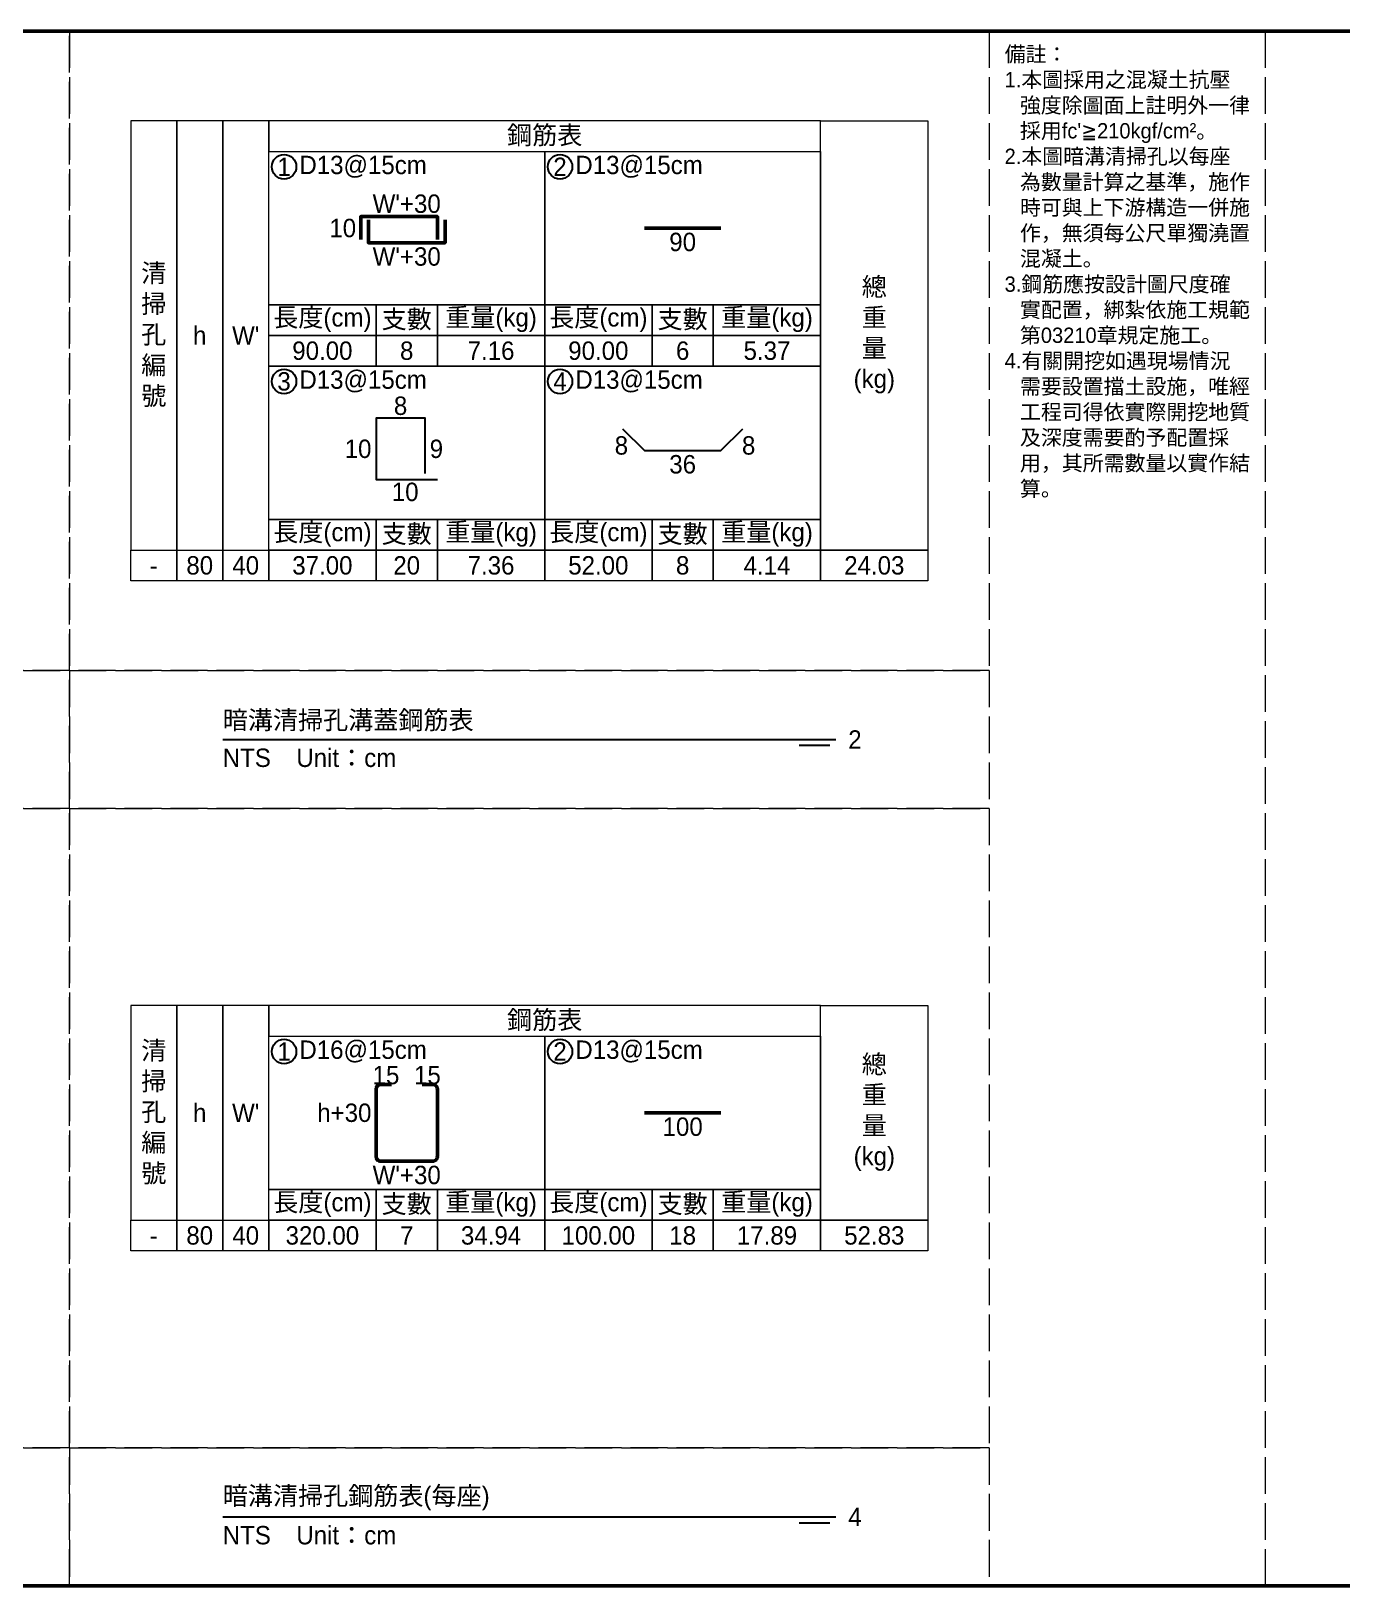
# Model space of a CAD drawing. Extents: x -7340 to 3675, y -3342 to 777.
# Drawn here: x -1282 to -855, y -2021 to -1514 of the extents above; entities that cross this region are included whole.
import ezdxf

# ---------------------------------------------------------------- set-up
doc = ezdxf.new("R2010")
doc.units = 0
doc.header["$MEASUREMENT"] = 0
doc.linetypes.add('ACAD_ISO02W100', pattern=[15, 12, -3])
for name, color, linetype, lineweight in [('一、1.基本-圖框', 7, 'Continuous', 20), ('一、3.基本-變更', 1, 'Continuous', 50), ('二、5.繪圖-鋼筋', 60, 'Continuous', 50)]:
    doc.layers.add(name, color=color, linetype=linetype, lineweight=lineweight)
doc.layers.add('一、4.基本-隱藏', color=9, linetype='ACAD_ISO02W100', lineweight=20, plot=False)
doc.layers.add('三、1.文字-說明文字', color=2, linetype='Continuous')
doc.layers.add('三、3.文字-註解文字', color=2, linetype='Continuous')
doc.styles.add('次圖名(詳圖)', font='MS PGothic.ttf', dxfattribs={"height": 6})
doc.styles.add('註解文字(詳圖)', font='MS PGothic.ttf', dxfattribs={"height": 5})

msp = doc.modelspace()

# ---------------------------------------------------------------- linework, layer by layer
at = {"layer": '一、1.基本-圖框'}
for points in [[(-1250, -1683.25), (-1235, -1683.25), (-1235, -1543.25), (-1250, -1543.25)], [(-1235, -1683.25), (-1220, -1683.25), (-1220, -1543.25), (-1235, -1543.25)], [(-1220, -1683.25), (-1205, -1683.25), (-1205, -1543.25), (-1220, -1543.25)], [(-1205, -1553.25), (-1025, -1553.25), (-1025, -1543.25), (-1205, -1543.25)], [(-990, -1683.25), (-1025, -1683.25), (-1025, -1543.25), (-990, -1543.25)], [(-1205, -1553.25), (-1115, -1553.25), (-1115, -1603.25), (-1205, -1603.25)], [(-1115, -1553.25), (-1025, -1553.25), (-1025, -1603.25), (-1115, -1603.25)], [(-1205, -1603.25), (-1170, -1603.25), (-1170, -1613.25), (-1205, -1613.25)], [(-1170, -1603.25), (-1150, -1603.25), (-1150, -1613.25), (-1170, -1613.25)], [(-1150, -1603.25), (-1115, -1603.25), (-1115, -1613.25), (-1150, -1613.25)], [(-1115, -1603.25), (-1080, -1603.25), (-1080, -1613.25), (-1115, -1613.25)], [(-1080, -1603.25), (-1060, -1603.25), (-1060, -1613.25), (-1080, -1613.25)], [(-1060, -1603.25), (-1025, -1603.25), (-1025, -1613.25), (-1060, -1613.25)], [(-1205, -1613.25), (-1170, -1613.25), (-1170, -1623.25), (-1205, -1623.25)], [(-1170, -1613.25), (-1150, -1613.25), (-1150, -1623.25), (-1170, -1623.25)], [(-1150, -1613.25), (-1115, -1613.25), (-1115, -1623.25), (-1150, -1623.25)], [(-1115, -1613.25), (-1080, -1613.25), (-1080, -1623.25), (-1115, -1623.25)], [(-1080, -1613.25), (-1060, -1613.25), (-1060, -1623.25), (-1080, -1623.25)], [(-1060, -1613.25), (-1025, -1613.25), (-1025, -1623.25), (-1060, -1623.25)], [(-1205, -1623.25), (-1115, -1623.25), (-1115, -1673.25), (-1205, -1673.25)], [(-1115, -1623.25), (-1025, -1623.25), (-1025, -1673.25), (-1115, -1673.25)], [(-1205, -1673.25), (-1170, -1673.25), (-1170, -1683.25), (-1205, -1683.25)], [(-1170, -1673.25), (-1150, -1673.25), (-1150, -1683.25), (-1170, -1683.25)], [(-1150, -1673.25), (-1115, -1673.25), (-1115, -1683.25), (-1150, -1683.25)], [(-1115, -1673.25), (-1080, -1673.25), (-1080, -1683.25), (-1115, -1683.25)], [(-1080, -1673.25), (-1060, -1673.25), (-1060, -1683.25), (-1080, -1683.25)], [(-1060, -1673.25), (-1025, -1673.25), (-1025, -1683.25), (-1060, -1683.25)], [(-1250, -1683.25), (-1235, -1683.25), (-1235, -1693.25), (-1250, -1693.25)], [(-1235, -1683.25), (-1220, -1683.25), (-1220, -1693.25), (-1235, -1693.25)], [(-1220, -1683.25), (-1205, -1683.25), (-1205, -1693.25), (-1220, -1693.25)], [(-1205, -1683.25), (-1170, -1683.25), (-1170, -1693.25), (-1205, -1693.25)], [(-1170, -1683.25), (-1150, -1683.25), (-1150, -1693.25), (-1170, -1693.25)], [(-1150, -1683.25), (-1115, -1683.25), (-1115, -1693.25), (-1150, -1693.25)], [(-1115, -1683.25), (-1080, -1683.25), (-1080, -1693.25), (-1115, -1693.25)], [(-1080, -1683.25), (-1060, -1683.25), (-1060, -1693.25), (-1080, -1693.25)], [(-1060, -1683.25), (-1025, -1683.25), (-1025, -1693.25), (-1060, -1693.25)], [(-1025, -1683.25), (-990, -1683.25), (-990, -1693.25), (-1025, -1693.25)], [(-1250, -1901.75), (-1235, -1901.75), (-1235, -1831.75), (-1250, -1831.75)], [(-1235, -1901.75), (-1220, -1901.75), (-1220, -1831.75), (-1235, -1831.75)], [(-1220, -1901.75), (-1205, -1901.75), (-1205, -1831.75), (-1220, -1831.75)], [(-1205, -1841.75), (-1025, -1841.75), (-1025, -1831.75), (-1205, -1831.75)], [(-990, -1901.75), (-1025, -1901.75), (-1025, -1831.75), (-990, -1831.75)], [(-1205, -1841.75), (-1115, -1841.75), (-1115, -1891.75), (-1205, -1891.75)], [(-1115, -1841.75), (-1025, -1841.75), (-1025, -1891.75), (-1115, -1891.75)], [(-1205, -1891.75), (-1170, -1891.75), (-1170, -1901.75), (-1205, -1901.75)], [(-1170, -1891.75), (-1150, -1891.75), (-1150, -1901.75), (-1170, -1901.75)], [(-1150, -1891.75), (-1115, -1891.75), (-1115, -1901.75), (-1150, -1901.75)], [(-1115, -1891.75), (-1080, -1891.75), (-1080, -1901.75), (-1115, -1901.75)], [(-1080, -1891.75), (-1060, -1891.75), (-1060, -1901.75), (-1080, -1901.75)], [(-1060, -1891.75), (-1025, -1891.75), (-1025, -1901.75), (-1060, -1901.75)], [(-1250, -1901.75), (-1235, -1901.75), (-1235, -1911.75), (-1250, -1911.75)], [(-1235, -1901.75), (-1220, -1901.75), (-1220, -1911.75), (-1235, -1911.75)], [(-1220, -1901.75), (-1205, -1901.75), (-1205, -1911.75), (-1220, -1911.75)], [(-1205, -1901.75), (-1170, -1901.75), (-1170, -1911.75), (-1205, -1911.75)], [(-1170, -1901.75), (-1150, -1901.75), (-1150, -1911.75), (-1170, -1911.75)], [(-1150, -1901.75), (-1115, -1901.75), (-1115, -1911.75), (-1150, -1911.75)], [(-1115, -1901.75), (-1080, -1901.75), (-1080, -1911.75), (-1115, -1911.75)], [(-1080, -1901.75), (-1060, -1901.75), (-1060, -1911.75), (-1080, -1911.75)], [(-1060, -1901.75), (-1025, -1901.75), (-1025, -1911.75), (-1060, -1911.75)], [(-1025, -1901.75), (-990, -1901.75), (-990, -1911.75), (-1025, -1911.75)]]:
    msp.add_lwpolyline(points, close=True, dxfattribs=at)
at = {"layer": '一、3.基本-變更'}
msp.add_lwpolyline([(-3420, -1514), (0, -1514), (0, -2021), (-3420, -2021)], close=True, dxfattribs=at)
at = {"layer": '一、4.基本-隱藏'}
for points in [[(-1660, -1514), (-880, -1514), (-880, -2021), (-1660, -2021)], [(-1660, -1514), (-1270, -1514), (-1270, -1722.5), (-1660, -1722.5)], [(-1270, -1514), (-970, -1514), (-970, -1722.5), (-1270, -1722.5)], [(-1660, -1722.5), (-1270, -1722.5), (-1270, -1767.5), (-1660, -1767.5)], [(-1270, -1722.5), (-970, -1722.5), (-970, -1767.5), (-1270, -1767.5)], [(-1660, -1767.5), (-1270, -1767.5), (-1270, -1976), (-1660, -1976)], [(-1270, -1767.5), (-970, -1767.5), (-970, -1976), (-1270, -1976)], [(-1660, -1976), (-1270, -1976), (-1270, -2021), (-1660, -2021)], [(-1270, -1976), (-970, -1976), (-970, -2021), (-1270, -2021)]]:
    msp.add_lwpolyline(points, close=True, dxfattribs=at)
msp.add_lwpolyline([(-1660, -2021), (-880, -2021)], dxfattribs=at)
at = {"layer": '三、3.文字-註解文字'}
for points in [[(-1154, -1658.25), (-1154, -1640.25), (-1170, -1640.25), (-1170, -1660.25), (-1150, -1660.25)], [(-1089.571, -1643.679), (-1082.5, -1650.75), (-1057.5, -1650.75), (-1050.429, -1643.679)], [(-1220, -1745), (-1020, -1745)], [(-1022, -1747), (-1032, -1747)], [(-1220, -1998.5), (-1020, -1998.5)], [(-1022, -2000.5), (-1032, -2000.5)]]:
    msp.add_lwpolyline(points, dxfattribs=at)
for centre in [(-1200, -1558.25), (-1110, -1558.25), (-1200, -1628.25), (-1110, -1628.25), (-1200, -1846.75), (-1110, -1846.75)]:
    msp.add_circle(centre, 4, dxfattribs=at)
at = {"layer": '二、5.繪圖-鋼筋'}
for points in [[(-1175, -1582), (-1175, -1574.5), (-1150, -1574.5), (-1150, -1582)], [(-1172.5, -1575.5), (-1172.5, -1583), (-1147.5, -1583), (-1147.5, -1575.5)], [(-1082.5, -1578.25), (-1057.5, -1578.25)], [(-1082.5, -1866.75), (-1057.5, -1866.75)]]:
    msp.add_lwpolyline(points, dxfattribs=at)
msp.add_lwpolyline([(-1165, -1857.5), (-1168.5, -1857.5, 0.4142136), (-1170, -1859), (-1170, -1881, 0.4142136), (-1168.5, -1882.5), (-1151.5, -1882.5, 0.4142136), (-1150, -1881), (-1150, -1859, 0.4142136), (-1151.5, -1857.5), (-1155, -1857.5)], format="xyb", dxfattribs=at)

# ---------------------------------------------------------------- texts
at = {"layer": '一、1.基本-圖框', "char_height": 6, "attachment_point": 5, "style": '註解文字(詳圖)'}
for s, width, insert in [('{\\fMS PGothic|b0|i0|c128|p34;鋼筋表}', 94.24964, (-1115, -1548.25)), ('清掃孔{\\fMS PGothic|b0|i0|c128|p34;編號}', 12.98354, (-1242.5, -1613.25)), ('{\\fMS PGothic|b0|i0|c128|p34;總重量(kg)}', 6, (-1007.5, -1613.25)), ('{\\fMS PGothic|b0|i0|c128|p34;長度(cm)}', 35.02324, (-1187.5, -1608.25)), ('{\\fMS PGothic|b0|i0|c128|p34;支數}', 19.27354, (-1160, -1608.25)), ('{\\fMS PGothic|b0|i0|c128|p34;重量(kg)}', 30.27214, (-1132.5, -1608.25)), ('{\\fMS PGothic|b0|i0|c128|p34;長度(cm)}', 35.02324, (-1097.5, -1608.25)), ('{\\fMS PGothic|b0|i0|c128|p34;支數}', 19.27354, (-1070, -1608.25)), ('{\\fMS PGothic|b0|i0|c128|p34;重量(kg)}', 30.27214, (-1042.5, -1608.25)), ('{\\fMS PGothic|b0|i0|c128|p34;h}', 12.98354, (-1227.5, -1613.25)), ("W'", 22.32258, (-1212.5, -1613.25)), ('{\\fMS PGothic|b0|i0|c128|p34;長度(cm)}', 35.02324, (-1187.5, -1678.25)), ('{\\fMS PGothic|b0|i0|c128|p34;支數}', 19.27354, (-1160, -1678.25)), ('{\\fMS PGothic|b0|i0|c128|p34;重量(kg)}', 30.27214, (-1132.5, -1678.25)), ('{\\fMS PGothic|b0|i0|c128|p34;長度(cm)}', 35.02324, (-1097.5, -1678.25)), ('{\\fMS PGothic|b0|i0|c128|p34;支數}', 19.27354, (-1070, -1678.25)), ('{\\fMS PGothic|b0|i0|c128|p34;重量(kg)}', 30.27214, (-1042.5, -1678.25)), ('{\\fMS PGothic|b0|i0|c128|p34;鋼筋表}', 94.24964, (-1115, -1836.75)), ('清掃孔{\\fMS PGothic|b0|i0|c128|p34;編號}', 12.98354, (-1242.5, -1866.75)), ('{\\fMS PGothic|b0|i0|c128|p34;總重量(kg)}', 6, (-1007.5, -1866.75)), ('{\\fMS PGothic|b0|i0|c128|p34;h}', 12.98354, (-1227.5, -1866.75)), ("W'", 22.32258, (-1212.5, -1866.75)), ('{\\fMS PGothic|b0|i0|c128|p34;長度(cm)}', 35.02324, (-1187.5, -1896.75)), ('{\\fMS PGothic|b0|i0|c128|p34;支數}', 19.27354, (-1160, -1896.75)), ('{\\fMS PGothic|b0|i0|c128|p34;重量(kg)}', 30.27214, (-1132.5, -1896.75)), ('{\\fMS PGothic|b0|i0|c128|p34;長度(cm)}', 35.02324, (-1097.5, -1896.75)), ('{\\fMS PGothic|b0|i0|c128|p34;支數}', 19.27354, (-1070, -1896.75)), ('{\\fMS PGothic|b0|i0|c128|p34;重量(kg)}', 30.27214, (-1042.5, -1896.75))]:
    msp.add_mtext_dynamic_manual_height_columns(s, width=width, gutter_width=30, heights=[0], dxfattribs=dict(at, insert=insert))
at = {"layer": '三、1.文字-說明文字', "insert": (-965, -1519), "char_height": 5, "attachment_point": 1, "style": '註解文字(詳圖)'}
msp.add_mtext_dynamic_manual_height_columns("{\\fMS PGothic|b0|i0|c128|p34;備註：\\P\\pi-5,l5;1.本圖採用之混凝土抗壓強度除圖面上註明外一律採用fc'≧210kgf/cm²。\\P2.本圖暗溝清掃孔以每座為數量計算之基準，施作時可與上下游構造一併施作，無須每公尺單獨澆置混凝土。\\P3.鋼筋應按設計圖尺度確實配置，綁紮依施工規範第03210章規定施工。\\P4.有關開挖如遇現場情況需要設置擋土設施，唯經工程司得依實際開挖地質及深度需要酌予配置採用，其所需數量以實作結算。}", width=80, gutter_width=30, heights=[0], dxfattribs=at)
at = {"layer": '三、3.文字-註解文字', "char_height": 6}
for s, width, gutter_width, insert, attachment_point, style in [('1', 8.38231, 30, (-1200, -1558.25), 5, '註解文字(詳圖)'), ('D13@15cm', 6.06582, 30, (-1195, -1558.25), 4, '註解文字(詳圖)'), ('2', 8.38231, 30, (-1110, -1558.25), 5, '註解文字(詳圖)'), ('{\\fMS PGothic|b0|i0|c128|p34;D1}3{\\fMS PGothic|b0|i0|c128|p34;@}1{\\fMS PGothic|b0|i0|c128|p34;5cm}', 6.06582, 30, (-1105, -1558.25), 4, '註解文字(詳圖)'), ('90.00', 9.06048, 30, (-1187.5, -1618.25), 5, '註解文字(詳圖)'), ('8', 9.06048, 30, (-1160, -1618.25), 5, '註解文字(詳圖)'), ('7.16', 9.06048, 30, (-1132.5, -1618.25), 5, '註解文字(詳圖)'), ('90.00', 9.06048, 30, (-1097.5, -1618.25), 5, '註解文字(詳圖)'), ('6', 9.06048, 30, (-1070, -1618.25), 5, '註解文字(詳圖)'), ('5.37', 9.06048, 30, (-1042.5, -1618.25), 5, '註解文字(詳圖)'), ('3', 8.38231, 30, (-1200, -1628.25), 5, '註解文字(詳圖)'), ('D13@15cm', 6.06582, 30, (-1195, -1628.25), 4, '註解文字(詳圖)'), ('4', 8.38231, 30, (-1110, -1628.25), 5, '註解文字(詳圖)'), ('D13@15cm', 6.06582, 30, (-1105, -1628.25), 4, '註解文字(詳圖)'), ('80', 9.06048, 30, (-1227.5, -1688.25), 5, '註解文字(詳圖)'), ('40', 9.06048, 30, (-1212.5, -1688.25), 5, '註解文字(詳圖)'), ('37.00', 9.06048, 30, (-1187.5, -1688.25), 5, '註解文字(詳圖)'), ('20', 9.06048, 30, (-1160, -1688.25), 5, '註解文字(詳圖)'), ('7.36', 9.06048, 30, (-1132.5, -1688.25), 5, '註解文字(詳圖)'), ('52.00', 9.06048, 30, (-1097.5, -1688.25), 5, '註解文字(詳圖)'), ('8', 9.06048, 30, (-1070, -1688.25), 5, '註解文字(詳圖)'), ('4.14', 9.06048, 30, (-1042.5, -1688.25), 5, '註解文字(詳圖)'), ('24.03', 9.06048, 30, (-1007.5, -1688.25), 5, '註解文字(詳圖)'), ('-', 9.06048, 30, (-1242.5, -1688.25), 5, '註解文字(詳圖)'), ('{\\fMS PGothic|b0|i0|c128|p34;暗溝清掃孔}溝蓋{\\fMS PGothic|b0|i0|c128|p34;鋼筋表}', 134.12151, 15, (-1220, -1739), 4, '次圖名(詳圖)'), ('2', 3, 15, (-1016, -1745), 4, '次圖名(詳圖)'), ('NTS{\\fMS PGothic|b0|i0|c128|p34;^IUnit：cm}', 136.03259, 15, (-1220, -1751), 4, '次圖名(詳圖)'), ('1', 8.38231, 30, (-1200, -1846.75), 5, '註解文字(詳圖)'), ('{\\fMS PGothic|b0|i0|c128|p34;D1}6{\\fMS PGothic|b0|i0|c128|p34;@15cm}', 6.06582, 30, (-1195, -1846.75), 4, '註解文字(詳圖)'), ('2', 8.38231, 30, (-1110, -1846.75), 5, '註解文字(詳圖)'), ('{\\fMS PGothic|b0|i0|c128|p34;D1}3{\\fMS PGothic|b0|i0|c128|p34;@}1{\\fMS PGothic|b0|i0|c128|p34;5cm}', 6.06582, 30, (-1105, -1846.75), 4, '註解文字(詳圖)'), ('80', 9.06048, 30, (-1227.5, -1906.75), 5, '註解文字(詳圖)'), ('40', 9.06048, 30, (-1212.5, -1906.75), 5, '註解文字(詳圖)'), ('320.00', 9.06048, 30, (-1187.5, -1906.75), 5, '註解文字(詳圖)'), ('7', 9.06048, 30, (-1160, -1906.75), 5, '註解文字(詳圖)'), ('34.94', 9.06048, 30, (-1132.5, -1906.75), 5, '註解文字(詳圖)'), ('{\\fMS PGothic|b0|i0|c128|p34;100}.00', 9.06048, 30, (-1097.5, -1906.75), 5, '註解文字(詳圖)'), ('18', 9.06048, 30, (-1070, -1906.75), 5, '註解文字(詳圖)'), ('17.89', 9.06048, 30, (-1042.5, -1906.75), 5, '註解文字(詳圖)'), ('52.83', 9.06048, 30, (-1007.5, -1906.75), 5, '註解文字(詳圖)'), ('-', 9.06048, 30, (-1242.5, -1906.75), 5, '註解文字(詳圖)'), ('{\\fMS PGothic|b0|i0|c128|p34;暗溝清掃孔鋼筋表}(每座)', 134.12151, 15, (-1220, -1992.5), 4, '次圖名(詳圖)'), ('4', 3, 15, (-1016, -1998.5), 4, '次圖名(詳圖)'), ('NTS{\\fMS PGothic|b0|i0|c128|p34;^IUnit：cm}', 136.03259, 15, (-1220, -2004.5), 4, '次圖名(詳圖)')]:
    msp.add_mtext_dynamic_manual_height_columns(s, width=width, gutter_width=gutter_width, heights=[0], dxfattribs=dict(at, insert=insert, attachment_point=attachment_point, style=style))
at = {"layer": '二、5.繪圖-鋼筋', "char_height": 6, "style": '註解文字(詳圖)'}
for s, width, insert, attachment_point in [("{\\fMS PGothic|b0|i0|c128|p34;W'}+3{\\fMS PGothic|b0|i0|c128|p34;0}", 3.56631, (-1160, -1567.277), 2), ('{\\fMS PGothic|b0|i0|c128|p34;10}', 8.87231, (-1176.5, -1578.25), 6), ('90', 3.56631, (-1070, -1579.75), 2), ("{\\fMS PGothic|b0|i0|c128|p34;W'}+3{\\fMS PGothic|b0|i0|c128|p34;0}", 3.56631, (-1160, -1584.5), 2), ('{\\fMS PGothic|b0|i0|c128|p34;8}', 3.56631, (-1162, -1639.25), 8), ('{\\fMS PGothic|b0|i0|c128|p34;10}', 8.87231, (-1171.5, -1650.25), 6), ('9', 8.87231, (-1152.5, -1650.25), 4), ('8', 3.56631, (-1089.978, -1646.106), 2), ('8', 3.56631, (-1048.482, -1646.106), 2), ('36', 3.56631, (-1070, -1652.25), 2), ('10', 3.56631, (-1160.5, -1661.25), 2), ('15', 8.87231, (-1166.75, -1857.5), 8), ('15', 8.87231, (-1153.25, -1857.5), 8), ('{\\fMS PGothic|b0|i0|c128|p34;h+}3{\\fMS PGothic|b0|i0|c128|p34;0}', 8.87231, (-1171.5, -1866.75), 6), ('100', 3.56631, (-1070, -1868.25), 2), ("{\\fMS PGothic|b0|i0|c128|p34;W'+}3{\\fMS PGothic|b0|i0|c128|p34;0}", 3.56631, (-1160, -1884), 2)]:
    msp.add_mtext_dynamic_manual_height_columns(s, width=width, gutter_width=30, heights=[0], dxfattribs=dict(at, insert=insert, attachment_point=attachment_point))

doc.saveas('drawing.dxf')
